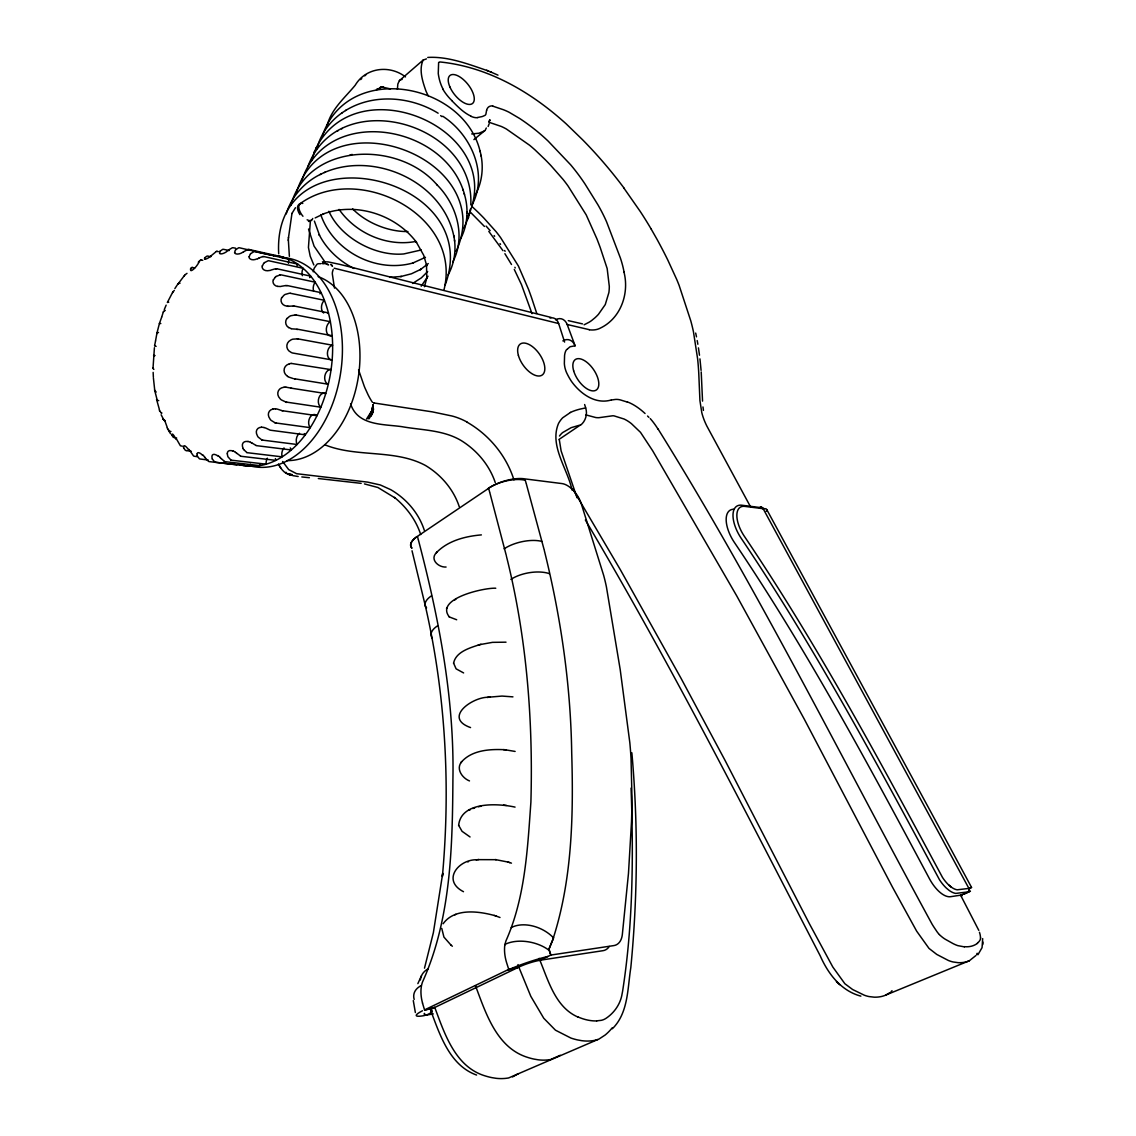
<?xml version="1.0" encoding="UTF-8"?>
<svg xmlns="http://www.w3.org/2000/svg" width="1136" height="1136" viewBox="0 0 1136 1136"><rect width="100%" height="100%" fill="white"/><g stroke="black" fill="none" stroke-linecap="round" stroke-linejoin="round"><path stroke-width="1.5" d="M413.291 1000.589L415.364 1012.531M980.524 937.569L980.524 937.839A8.222 3.791 65.1 0 1 980.439 938.577M397.387 89.304L397.841 84.021L399.389 80.656L423.089 60.123L426.454 58.887M446.079 567.034C438.425 567.602 429.436 559.295 436.579 552.522M470.787 204.906C475.146 122.219 338.457 84.504 308.012 166.254M288.345 239.724L289.382 256.353M441.776 928.439L443.935 937.086L451.106 945.237M460.691 238.617C467.805 224.843 468.827 208.286 464.184 193.546M466.782 217.445L466.839 216.294M466.967 213.156L467.024 212.006M548.887 950.051L548.887 950.023A6.773 4.203 66 0 1 549.142 948.83L552.494 940.48M288.43 238.106L291.966 213.412M288.303 240.434L288.473 237.381M977.897 954.794L982.058 947.651L982.683 938.606M982.782 944.584L982.839 943.633M982.896 942.88L982.938 942.042M372.551 408.08L373.062 404.672L371.756 410.735M154.411 347.715L153.062 367.51M372.949 405.864L373.034 404.956M372.949 406.148L372.665 408.222M453.562 663.282C455.777 651.78 469.821 647.903 479.378 644.737M171.891 434.804L172.203 434.108A6.262 1.122 64.3 0 1 176.023 439.32M154.723 345.074L155.533 340.985M310.313 221.903L308.438 247.463L310.185 256.14L313.848 264.986M249.267 256.693L249.906 254.791A10.181 7.285 -6.3 0 1 250.658 253.584M371.983 410.068L372.878 406.404L372.693 407.426M157.265 400.341L154.965 391.466M153.417 378.089L154.638 389.336M489.644 120.799L489.886 119.663L489.233 121.509M469.267 214.363L470.332 209.138M155.547 340.857L156.91 333.331M372.608 408.577L372.196 410.309M313.238 271.788L313.437 270.808A40.569 22.663 51.3 0 1 314.303 268.053L317.029 264.234A11.8 6.589 50.8 0 1 318.364 263.722L320.977 263.68M373.559 408.861L372.267 413.319L373.417 409.542M372.267 413.319L373.247 410.266L372.139 413.745M156.938 333.104L159.395 323.604M290.83 205.389C307.6 141.986 399.134 140.296 437.119 184.969M162.76 418.573L164.748 420.547L167.177 427.264M486.577 110.362L485.91 114.083A8.847 4.146 51.6 0 1 484.831 115.432L482.658 116.397A82.019 37.999 50.7 0 1 481.834 116.639L477.645 117.491M463.786 228.563L468.486 217.303M316.83 148.873C320.494 134.204 329.909 121.169 342.348 112.634M373.176 410.579L371.855 414.413M486.307 127.985L485.143 130.356L473.897 139.614M159.565 323.064L161.695 317.114M468.188 218.41L469.566 213.27M444.105 289.396C462.338 214.349 356.264 161.014 298.853 204.608M219.688 252.107L219.646 253.371M311.463 160.843L314.573 151.471M197.224 453.605L197.11 455.181M372.281 409.968L367.879 418.673M262.444 265.923L263.424 263.836A10.252 8.406 -0.2 0 1 264.404 262.601M549.128 948.816L549.284 948.319A33.37 20.547 66.4 0 1 549.654 947.296L551.954 941.744M302.091 179.886C326.969 103.916 445.866 124.676 464.496 194.512M161.766 316.859L163.357 311.875M424.495 968.17L433.37 932.67L442.728 873.257L442.387 876.438C450.665 785.729 445.582 693.869 425.148 605.034M296.51 192.282C326.614 94.16 499.059 157.45 456.147 251.255M326.927 126.394C330.846 109.397 344.606 98.079 355.185 85.271C365.778 67.308 389.79 64.709 405.509 76.907M322.638 135.113C347.872 61.245 464.212 82.261 480.23 151.883M286.215 213.909C291.412 196.542 304.491 182.001 320.764 174.206M424.495 286.712L426.98 277.141L426.809 278.391L426.497 264.688L426.753 265.838L423.714 255.273L416.103 241.727L416.571 242.408C395.697 214.576 355.88 201.725 323.022 214.037L323.803 213.753L315.169 217.927M488.139 126.479L489.147 123.753M371.529 414.952L373.261 410.238L372.125 413.66M552.621 940.168C572.274 880.201 573.552 815.478 571.706 752.884C570.684 684.511 560.772 616.621 544.272 550.321M553.587 937.782L552.224 941.119M495.765 588.235C485.015 587.482 434.165 598.487 449.473 617.075M291.909 213.525L295.459 207.703M164.28 309.56L166.154 305.13M366.545 419.028L371.628 411.076M372.068 413.916L368.973 418.857M333.203 269.488L332.521 271.76A18.219 10.096 51.2 0 0 332.351 272.853L332.323 273.634A19.639 10.891 51.2 0 0 332.323 273.946L334.481 288.104M372.409 412.979L371.202 415.577M445.213 284.838C486.08 174.419 271.703 126.991 278.703 253.768M190.45 268.948L191.487 267.869M316.007 148.276C357.229 64.866 508.616 130.129 467.72 217.118M273.535 279.797L274.884 277.653M314.189 152.352L316.404 147.396M417.863 983.634L421.456 975.796M976.633 954.396L977.159 953.26M446.505 608.598L446.874 607.788M443.139 923.753C454.343 907.991 478.284 911.1 494.515 915.531M475.231 195.08C482.559 181.76 484.007 165.629 480.045 151.031M172.615 292.364L167.361 302.474L168.753 302.204M370.435 413.689L371.074 412.396M452.81 261.834C466.285 236.203 456.502 203.997 436.693 184.515M472.093 204.892C488.665 173.467 470.872 134.304 442.728 116.213M371.231 415.705L371.145 415.847M448.124 274.912C453.931 264.39 456.061 251.951 454.499 240.065M428.016 276.233L421.2 286.173M157.08 332.905L158.515 332.479M163.627 311.321L165.26 310.426M204.821 257.687L207.008 256.111A6.745 4.516 59.3 0 1 207.86 256.097L210.856 256.679M489.531 120.7L488.821 121.765M177.812 284.057L179.417 283.247M281.941 297.632L283.645 295.559A10.394 9.954 17.7 0 1 285.051 294.48L289.41 293.216A6.915 3.422 -18.3 0 1 290.362 293.344M172.999 291.696L174.333 290.475M461.315 762.185C455.806 769.2 462.494 778.203 469.495 780.929M184.273 275.721L177.798 284.298M220.128 251.184L222.67 249.366A6.759 4.97 75.2 0 1 223.565 249.352L229.316 250.516M174.873 288.572L177.344 284.781M153.63 355.483L155.036 355.582M438.624 62.466L438.255 73.499A64.866 30.132 51.6 0 0 439.092 78.171L439.149 78.455A43.04 20.079 51.4 0 0 440.328 82.701L440.527 83.269A28.854 13.518 51.2 0 0 442.77 88.608L443.083 89.148M184.785 274.969L187 273.364M461.443 762C471.823 750.143 489.687 748.979 504.384 749.703M460.989 762.654L461.727 761.589M423.089 60.123C418.73 69.793 422.578 81.366 425.915 90.923A37.942 17.949 51.1 0 0 428.244 95.807M235.692 249.764L238.617 247.804A6.759 5.211 -85.7 0 1 239.54 247.804L289.013 259.264A7.285 4.871 -78.9 0 0 288.501 263.282M975.98 955.475L969.349 960.744L885.881 995.022A89.73 45.326 65.1 0 1 881.11 996.57L879.406 996.868A99.741 50.424 64.9 0 1 874.166 997.167L869.04 996.57A70.446 35.614 65.4 0 1 864.311 995.207L852.639 989.527L844.872 983.733L832.816 967.02L809.485 923.923L724.981 760.268L681.018 678.277L620.412 569.832L572.927 489.247M287.152 318.534L289.183 316.646A10.437 10.281 34.6 0 1 290.759 315.765L295.317 314.942M198.303 262.189L200.106 260.428M436.82 552.224C448.365 540.58 465.49 536.235 481.38 534.9M436.281 552.877L437.048 551.94M612.261 1027.796L610.501 1029.869A115.361 71.625 65.6 0 1 605.161 1035.01L599.098 1038.986L508.63 1077.95A103.944 67.762 66.6 0 1 504.469 1078.476L502.964 1078.561A85.598 55.792 67.1 0 1 496.091 1078.305L492.058 1077.666A105.179 68.472 66.6 0 1 485.399 1075.977C455.337 1067.158 444.588 1033.774 434.776 1007.447L518.825 967.105A15.634 2.272 -18.5 0 1 539.841 960.332M427.676 271.532L421.371 277.851L412.609 283.446L413.504 283.02M250.729 253.612L254.052 251.624A6.788 5.169 -64.9 0 1 255.004 251.652L270.652 255.032M891.022 991.7L892.016 990.706M612.375 1028.747C628.449 1012.914 627.498 988.306 630.807 967.673C637.75 896.304 638.191 824.196 631.857 752.77M210.813 256.026L216.394 251.439M264.461 262.643L268.167 260.755A6.816 4.856 -46 0 1 269.118 260.826L303.127 268.295A7.341 4.942 -79 0 0 302.346 275.693M360.595 79.605L361.759 78.554M364.755 75.856L365.92 74.82M977.784 942.937L977.159 943.434M428.272 263.58L420.192 269.772L421.073 269.204L411.431 273.79L400.667 276.573L401.42 276.46L389.719 277.354M377.649 88.707L376.47 89.744L381.597 87.089L380.106 87.444L383.613 87.145L382.207 87.117L390.486 88.906M228.989 249.735L232.326 247.776A6.759 5.084 85.8 0 1 233.221 247.762L235.663 248.216M228.095 250.474L225.95 252.121A6.333 2.599 -32.9 0 1 219.56 253.427M566.949 349.434L566.481 349.817A9.329 4.7 55.1 0 0 566.026 350.413L565.359 351.919A35.159 17.693 55.5 0 0 564.564 355.596L564.351 363.477A27.321 13.802 55.4 0 0 565.132 368.518L565.969 371.174A13.462 6.83 55.3 0 0 566.182 371.699L566.523 372.509A22.337 11.289 55.4 0 0 566.978 373.488L567.247 374.014A38.709 19.454 55.5 0 0 569.576 378.359L571.025 380.702A17.906 9.074 55.4 0 0 571.933 382.008C580.695 393.951 595.52 404.544 610.983 400.057M567.247 349.206L569.363 347.346A27.406 13.774 55.4 0 1 569.704 347.062L569.96 346.878A7.228 3.635 55.1 0 1 570.371 346.679L575.114 345.798L567.176 324.498A12.056 9.145 -78.7 0 0 555.603 319.798M276.119 276.488L280.18 274.841M889.9 992.637L885.881 995.022M560.261 1055.287L550.591 1059.547A105.605 66.996 66.2 0 1 546.459 1060.03L544.953 1060.115A86.975 55.167 66.6 0 1 538.109 1059.789L534.09 1059.107A106.855 67.691 66.1 0 1 527.445 1057.332C496.517 1047.633 485.754 1012.971 475.473 985.721M484.575 130.881L478.895 133.239L471.71 133.934M518.399 1073.634L512.535 1076.914M558.855 439.547L580.524 424.921L571.138 427.676L562.576 432.617A64.937 34.08 57.1 0 0 559.48 436.011M488.608 488.352L417.437 536.362A25.773 9.599 -17.2 0 0 411.715 547.694M345.571 110.519C373.545 93.237 410.707 96.375 438.127 113.202M341.652 113.089L346.239 110.078M454.57 600.064L455.834 599.24M243.331 251.951L240.96 253.271A6.376 3.365 -27.7 0 1 234.527 252.575M970.769 887.827L971.564 887.443L939.018 827.065L766.729 509.51M425.46 257.304L412.581 263.14L413.39 262.87C376.073 273.492 333.43 251.454 320.735 214.59M337.321 131.109L338.088 130.711M341.567 128.851L342.291 128.467M515.062 807.114C497.71 803.266 460.847 801.32 458.646 825.46M570.471 412.453L562.703 417.778A80.145 41.705 57.1 0 0 558.5 423.501C549.157 445.809 567.617 468.699 572.019 490.042M258.738 258.128L262.785 256.523M424.679 1010.302L434.776 1007.447L424.552 1009.904L508.743 969.391L518.825 967.105L530.81 996.315L543.746 1018.239L555.461 1030.182L570.897 1038.048A108.587 66.825 65.7 0 0 577.542 1039.923L581.547 1040.647A88.395 54.457 66.1 0 0 588.363 1041.045L589.854 1040.974A107.324 66.144 65.7 0 0 593.943 1040.519L597.777 1039.539M432.149 1011.892C421.811 1019.233 424.552 1010.728 424.651 1014.32M469.452 809.996L470.304 809.585M468.856 810.28L469.594 809.925M324.47 172.487C375.917 150.137 446.988 183.663 454.656 241.144M319.969 174.575L325.223 172.132M963.797 894.316L970.428 891.149L960.602 895.182L950.619 896.687A28.301 13.206 64.2 0 1 929.688 879.179C868.458 764.585 806.958 649.863 734.126 542.071A27.079 13.107 58.8 0 1 734.112 509.24M257.631 258.639L255.075 259.562A6.433 4.118 -23.2 0 1 248.983 256.764M969.107 888.38L971.507 887.429M584.103 324.811L589.059 322.241A147.708 71.753 52.7 0 0 591.714 320.466L594.81 317.924A227.768 110.107 51.5 0 0 598.431 314.345L605.275 304.562L608.882 292.577A80.145 38.638 53.7 0 0 609.294 286.343L607.164 268.536L600.191 247.463A553.701 304.363 48.3 0 0 596.94 238.887L586.204 214.874L568 185.921A75.516 35.969 53.1 0 0 563.158 179.531L550.804 165.458A178.806 88.849 53.2 0 0 544.854 159.324L535.17 150.051A98.477 47.385 52.9 0 0 529.546 145.209L506.372 129.007A62.508 29.735 52.6 0 0 501.288 126.451L489.062 122.29M476.992 859.767C458.774 859.114 441.293 880.272 463.488 891.703M421.257 249.977L403.805 253.939C375.334 256.58 340.658 237.836 328.886 211.282M349.689 155.277L352.146 154.411M472.803 808.548L473.527 808.292M473.996 808.122L474.82 807.838M427.761 57.439C448.322 56.218 468.87 64.369 488.111 70.886M467.776 861.897L468.501 861.642M454.755 914.778L455.905 914.381M289.424 363.761L286.925 364.94A6.603 6.489 49.5 0 0 285.519 374.454L287.564 376.385M508.885 969.803L518.825 967.105L517.973 964.592M479.846 644.623L492.499 642.351L506.017 642.181M478.256 645.035L481.025 644.311M292.122 474.521C286.016 475.629 281.16 469.367 278.661 464.525M478.54 806.773L479.378 806.574M480.116 806.418L481.025 806.205M272.81 409.017L275.48 408.832M488.295 697.291C473.03 696.737 442.557 717.611 470.56 727.58M402.116 79.421L400.894 79.705A16.429 7.938 50.6 0 0 399.389 80.656M415.861 241.428C386.95 247.037 355.824 233.377 339.082 209.407M433.299 1013.894L424.992 1015.328L424.708 1014.476M248.06 249.466L244.354 251.312A10.224 2.4 -30.4 0 1 243.445 252.022M488.977 697.177L501.998 696.07L512.947 696.865M487.245 697.461L490.085 696.979M322.397 261.862L328.063 261.891L339.92 264.39L551.244 317.469M289.226 474.394L290.816 474.252M759.856 507.579A2.627 2.343 -86.9 0 1 763.122 508.63L968.909 888.409L957.179 889.815A25.787 11.928 64.2 0 1 942.525 877.489C880.173 761.489 817.792 645.177 744.066 535.865A24.438 11.729 58.8 0 1 744.733 506.372L763.151 508.687A23.16 4.629 -24.6 0 1 766.204 511.328M611.395 400L615.428 399.446A34.975 17.565 56.6 0 1 620.327 399.915L627.242 402.045M284.099 387.191L281.472 387.916A6.603 6.276 38.9 0 0 278.703 396.89L280.422 399.105A10.607 10.494 25.1 0 0 281.373 399.915L285.619 401.917M477.944 859.64L496.233 859.682M476.197 859.867L478.81 859.512M275.707 268.707L271.376 269.956A10.38 5.197 -17.6 0 1 270.212 270.411L267.542 270.751A6.475 4.842 -19.4 0 1 262.132 265.938M291.54 475.146L292.406 475.061M291.199 363.406L331.073 369.64A7.441 5.112 -81.1 0 0 324.868 375.831A7.441 5.112 -81.1 0 0 328.29 384.238L294.139 378.714M291.966 474.962L289.368 474.564L292.875 475.601M286.116 285.477L281.572 286.258A10.465 6.589 -11.7 0 1 280.336 286.513L277.653 286.371M596.712 1020.852L601.143 1020.355A34.478 21.03 66.9 0 0 604.892 1018.992L605.048 1018.907A54.457 33.313 66.4 0 0 606.61 1017.927C614.789 1012.275 620.682 1003.415 622.159 993.531A136.348 85.385 65.2 0 0 622.613 991.16C633.093 924.065 633.519 855.834 631.062 788.114M407.923 231.517C389.549 232.014 366.743 223.394 352.6 208.839M288.729 306.251L293.4 305.996M322.34 263.538L323.433 263.58M261.422 427.136L264.063 427.491M289.211 474.365L290.007 474.379M322.567 263.382L325.208 263.651M964.379 946.87L957.804 945.635A70.389 32.859 64.4 0 1 952.99 943.562L945.223 939.216A36.352 17.097 64.8 0 1 939.444 934.672M297.107 329.199L292.406 328.886A10.579 8.96 -0.2 0 1 291.171 328.673M285.903 387.163L290.546 388.015M201.555 260.13L202.776 260.3M192.864 267.613L194.767 267.911M160.815 323.575L159.608 323.49A9.684 0.994 -55 0 1 159.409 323.263M334.197 268.21L558.656 323.533L564.606 342.092M505.25 749.788L515.119 751.436M503.433 749.618L506.216 749.874M309.404 477.702L301.821 476.95M318.307 478.526L361.149 483.354M297.533 338.869L292.847 339.167A10.423 10.281 19.3 0 0 291.157 339.806L288.856 341.382A6.56 6.546 -16 0 0 288.913 350.91L291.214 352.444A10.607 9.798 6.6 0 0 292.364 352.955L332.152 359.956A7.441 5.112 -80.6 0 1 327.409 353.14A7.441 5.112 -80.6 0 1 332.635 345.245L298.569 338.997M230.693 464.099L250.048 466.186A7.199 4.814 -83.5 0 1 250.346 464.241M236.941 464.78L209.507 461.656A6.702 5.183 -77.4 0 1 208.484 461.358L205.701 458.39M230.31 464.07L215.613 462.295M287.493 306.195L284.852 305.627A6.646 6.078 -14.9 0 1 281.7 297.518M208.2 460.037L200.248 459.015A6.688 5.14 -65.7 0 1 199.311 458.717L197.281 455.99M503.56 805.097L504.498 805.211M505.421 805.31L506.386 805.424M248.983 249.466L282.992 257.105A7.242 4.8 -78.9 0 1 282.651 258.355M263.751 256.537L297.746 264.106A7.285 4.871 -78.9 0 1 296.894 265.824M191.388 451.333L186.247 450.609M217.26 251.454L218.311 251.61M276.701 268.735L310.696 276.147A7.341 4.942 -79 0 1 309.617 277.61M488.437 488.324A26.469 10.167 -17.5 0 1 524.889 478.895L561.993 483.581A20.136 10.863 57 0 1 581.291 503.788L603.628 575.256A141.773 81.068 57.3 0 1 606.425 586.943L620.199 669.573L629.827 742.688A452.156 296.95 55.7 0 1 631.048 758.734L631.943 796.904A1168.049 858.958 37.2 0 1 631.502 821.939L628.478 873.385L622.329 934.587A23.657 14.129 65.4 0 1 613.823 945.592L550.875 955.049L539.898 960.303C548.518 981.149 555.589 1007.376 578.025 1017.089M287.124 285.534L321.133 292.676A7.384 4.998 -79.2 0 1 319.883 293.798M197.124 456.672L194.412 456.246A6.674 4.97 -57.5 0 1 193.56 455.976L188.903 449.359M495.381 859.569L508.062 862.068M294.423 306.081L328.446 312.897A7.412 5.055 -79.6 0 1 327.566 313.422M582.484 323.874L568.27 320.636M290.433 293.287L324.427 300.302A7.412 5.055 -79.6 0 0 321.488 306.862A7.412 5.055 -79.6 0 0 323.689 313.025M176.648 437.985L174.305 437.616A6.646 4.217 -32.4 0 1 173.481 437.275M589.3 329.667L567.176 324.498M298.143 329.326L332.195 335.731A7.427 5.084 -80 0 1 326.387 330.874A7.427 5.084 -80 0 1 330.377 321.701L296.496 315.07M298.172 476.509L293.542 475.728M182.328 446.164L181.235 445.965A6.66 4.501 -40.7 0 1 180.34 445.681L176.549 439.135M492.896 106.188L503.447 109.738A78.54 37.09 52.7 0 1 509.098 112.251L519.706 118.513A154.979 75.189 53.2 0 1 531.975 127.26L532.628 127.772A118.158 56.544 53 0 1 548.205 141.162L570.627 164.777A98.733 46.846 53.1 0 1 585.154 184.231L597.863 204.693A96.929 46.036 53.3 0 1 606.596 221.861L620.355 257.929A83.269 39.675 53.8 0 1 624.019 271.916M156.115 346.395L154.723 345.671M170.94 431.467L170.272 431.339A6.646 3.848 -27.3 0 1 169.42 431.055L167.631 428.627M286.712 402.144L320.835 407.213A7.412 5.098 -81.7 0 1 318.932 397.699A7.412 5.098 -81.7 0 1 325.748 393.567L291.654 388.242M276.034 422.99L310.227 427.661A7.384 5.069 -82.3 0 1 309.901 417.565A7.384 5.069 -82.3 0 1 316.987 415.691L282.821 410.778M364.471 483.922L377.905 487.5L395.129 497.994L394.419 497.383C406.347 507.068 415.946 519.876 420.718 534.559M293.116 378.529L288.629 377.038A10.622 10.309 16.3 0 1 287.55 376.399M262.743 440.129L297.064 444.488A7.356 5.013 -82.7 0 1 299.535 433.256M456.686 619.759L449.203 616.905M247.989 441.35L250.502 442.216M288.459 474.237L288.104 474.124M325.862 263.808L328.134 264.546M373.929 402.84L373.971 402.854A3.848 2.229 53.1 0 1 373.559 402.712L373.517 402.684M289.24 474.365L287.791 473.953L289.041 474.578M326.657 264.177L328.631 264.887M509.397 862.48L511.47 863.147M281.742 410.536L277.255 409.102A10.366 8.25 22 0 0 275.48 408.903M507.664 861.954L509.794 862.593M291.185 328.616L288.686 327.523M496.02 916.028L499.996 917.49M374.213 402.925L374.426 402.996A11.474 6.617 53 0 0 374.766 403.095L432.362 411.871L451.872 415.975A79.662 45.326 55.7 0 1 467.152 422.081M494.146 915.417L496.404 916.156M274.955 422.72L271.035 420.306A10.565 10.338 11.3 0 1 270.226 419.369L268.863 416.969A6.589 5.893 35.7 0 1 272.825 409.102M463.616 672.938L456.104 668.834L453.562 663.069M860.875 996.144C840.967 990.833 828.144 973.808 820.178 955.745C744.321 809.215 669.615 661.947 585.352 519.99M585.906 414.91L595.761 417.537A47.669 24.14 55.4 0 0 598.899 417.693L612.716 415.776A18.148 9.173 56.5 0 1 614.079 415.89L624.076 419.014A33.966 17.196 56.8 0 1 631.417 423.643L640.491 432.333L652.703 450.836L736.682 595.804L804.26 719.116L892.371 886.932L916.653 931.151L928.992 948.39L936.774 954.425L948.347 960.46A72.463 34.151 64.6 0 0 953.005 961.951L958.031 962.661A102.567 48.323 64.2 0 0 963.129 962.476L964.762 962.206A92.286 43.452 64.4 0 0 969.349 960.758M156.157 392.076L154.794 390.401M261.763 439.859L258.199 437.119A10.522 9.841 14 0 1 257.545 436.11L256.523 433.668A6.646 5.453 36.4 0 1 261.45 427.278M490.099 71.696L497.98 75.146M486.606 70.276L491.561 72.292M255.998 445.426L252.064 443.068M476.595 1075.054C449.544 1065.355 439.859 1034.669 430.658 1010.358M161.227 412.908L159.693 410.82M246.782 452.44L243.615 449.529M153.871 369.385L153.119 368.348M233.235 450.935L235.535 452.284M471.014 116.184L470.872 116.113A32.092 14.995 51.3 0 1 462.267 110.547A52.199 24.197 51.3 0 1 456.317 105.179L451.787 100.65M240.52 456.033L236.955 453.363M164.109 420.476L161.156 414.768M156.541 399.361L159.409 409.571M230.807 459.924L228.052 456.942A10.394 7.995 24 0 1 227.697 455.948L227.299 453.747M470.048 836.962L462.054 831.311L458.589 825.247M224.417 461.401L221.222 458.518M353.992 268.494C339.337 261.081 326.671 249.38 319.173 234.669L319.528 235.337L314.388 221.094M173.425 437.332L171.919 435.301M467.152 422.237C488.381 434.421 505.208 454.315 513.16 477.503A104.711 60.151 55.1 0 1 513.969 479.846M324.825 444.787C356.463 457.737 394.533 448.876 425.375 465.419A67.564 40.03 55.6 0 1 431.339 469.338C444.19 478.597 454.372 491.703 459.299 506.826M217.942 455.508L220.001 457.254M951.173 887.031L948.645 884.901M450.864 945.038L452.355 946.231M472.008 206.496L477.873 212.049A173.851 92.627 52.8 0 1 483.751 217.942L495.949 231.531A73.513 37.587 52.8 0 1 500.692 237.736L518.385 265.98L528.609 289.552A535.837 314.303 47.4 0 1 531.662 297.987L536.76 313.422M470.048 211.821L484.433 226.447M836.408 981.575L839.646 984.699M647.548 416.032L648.883 417.352M286.627 473.116L285.988 472.306L286.428 472.874M202.918 454.94L204.665 456.999M486.08 226.064L488.395 228.677A95.495 49.43 52.7 0 1 490.156 230.636M325.109 262.175L314.076 246.143L308.538 229.032M488.807 231.389L502.978 250.687M204.707 259.249L204.551 258.412A9.926 3.294 -24.4 0 1 204.679 257.73M623.763 187.894L640.221 211.438A204.821 99.13 53.7 0 1 650.985 228.734M658.099 429.053C757.953 589.243 841.819 758.564 932.074 924.15A97.455 44.815 64.4 0 0 933.707 926.777L936.944 931.619A16.401 7.753 65.1 0 0 939.287 934.474M504.611 250.502L505.108 251.283M504.895 253.683L511.498 264.503M168.426 430.331L170.585 433.81M278.419 464.127L280.904 468.202M282.623 461.486L288.672 469.58L296.595 473.698L367.624 482.118L380.333 484.973L390.756 489.687A66.598 40.626 55.6 0 1 396.705 493.507C409.485 502.51 419.596 515.46 424.353 530.427M650.985 228.734L656.892 239.1A278.292 138.493 53.3 0 1 667.854 260.158L676.701 279.428A150.477 71.568 54.2 0 1 679.129 285.42L690.816 320.963A164.72 79.051 54.3 0 1 693.471 331.897L697.618 358.848A354.673 178.182 52 0 1 698.796 374.127L699.932 400.639L701.792 412.68A38.695 18.091 57.3 0 0 706.777 425.929L750.413 506.599M514.281 269.417L521.481 284.625L532.017 313.664M960.602 895.182L978.806 930.384M350.584 403.791C357.528 425.83 383.215 424.026 401.661 426.639C421.499 430.175 443.168 429.848 460.989 440.441A68.558 39.377 55.7 0 1 466.967 444.474C479.889 453.988 490.141 467.279 495.253 482.544M243.076 448.507L242.408 446.121A6.603 4.785 38.9 0 1 248.003 441.577M212.347 459.1L214.718 461.997A6.731 5.24 -86.7 0 0 215.613 462.309M549.284 950.335L550.335 953.53M550.861 955.007L550.534 954.07M550.662 954.439L550.335 953.516M539.586 959.423L539.217 958.344M539.486 959.153L539.884 960.261L602.989 950.69A23.558 14.186 65.5 0 0 609.279 946.473M577.045 497.781L561.113 450.893L559.409 440.285M549.881 952.167L550.278 953.374M508.8 969.562L506.528 962.405A32.901 20.775 66.2 0 1 504.853 944.683M549.568 951.23L549.597 951.286A4.473 2.783 66 0 1 549.412 950.69M424.552 1009.904L422.493 1003.102M462.75 189.215L463.048 190.138M358.55 369.768L364.074 385.729A67.45 38.084 53.5 0 0 364.912 387.859L368.064 394.746A42.288 24.097 53.3 0 0 371.855 401.477A10.863 6.262 53.1 0 0 372.438 402.272M584.628 404.53L585.707 407.895L580.198 409.074A187.667 97.696 58.9 0 0 570.442 412.411M979.459 932.301L979.871 933.707A15.308 7.072 65.1 0 1 980.169 934.871L980.524 937.413M525.215 480.102L526.167 483.368M488.707 488.665L489.644 492.044M183.592 447.882L185.338 450.31A6.66 4.785 -47.2 0 0 186.205 450.509M526.366 484.05L544.059 549.412M489.815 492.655L506.187 555.106M417.523 536.675L418.162 539.089M418.318 539.685C438.865 617.984 454.499 698.413 452.909 779.694C452.426 847.513 450.921 919.166 422.521 981.958A37.715 25.12 67.4 0 0 421.456 985.849A31.851 21.243 67.2 0 0 422.549 1003.088M412.027 550.775L425.389 606.084M506.4 555.987L506.585 556.81M506.784 557.648C526.678 637.537 533.182 720.025 530.895 802.158C527.544 848.848 525.258 897.525 505.96 940.849A38.965 24.552 66.3 0 0 505.009 944.783M480.997 155.348L481.195 156.214M695.686 333.075L696.482 336.838M697.206 340.573L697.845 344.251M623.934 271.873C629.472 293.216 620.98 318.123 600.504 328.02A59.867 29.11 54.2 0 1 589.371 329.823M698.441 347.872L699.492 355.227M453.846 235.649L454.002 236.7M702.971 406.958L703.425 410.38M699.946 358.877L701.082 370.364M701.21 371.926L702.545 401.122M153.147 372.381L153.374 377.237M234.754 252.476L235.067 250.843A10.096 6.007 -12.2 0 1 235.592 249.75M274.841 255.557A106.159 70.56 -81.2 0 1 330.278 374.639A106.159 70.56 -81.2 0 1 238.319 464.198M288.714 306.337A10.522 7.867 -6.1 0 1 287.465 306.28M293.216 306.209A6.944 2.812 -12.9 0 1 294.196 306.266M313.692 291.327A7.384 4.998 -79.2 0 1 315.169 282.197L281.245 274.898A6.873 4.26 -30.6 0 0 280.152 274.884M274.855 277.624A10.323 9.329 7 0 1 276.091 276.46M277.624 286.442A6.617 5.552 -16.5 0 1 273.251 279.74M286.016 285.661A6.901 3.763 -23.9 0 1 286.996 285.69M275.665 268.849A6.844 4.501 -37.4 0 1 276.63 268.863M258.809 258.213A10.309 3.777 -23.7 0 1 257.673 258.738M262.771 256.622A6.802 4.97 -54.3 0 1 263.722 256.622M273.478 256.069A7.242 4.8 -78.9 0 1 273.563 255.444M248.06 249.508A6.773 5.169 -74.1 0 1 248.983 249.494M219.603 252.121A10.011 4.658 -18.2 0 1 220.015 251.198M229.33 249.608A10.125 1.136 -37.6 0 1 228.35 250.417M210.884 256.069A6.376 1.903 -38.6 0 1 204.807 259.164M216.38 251.383A6.759 4.743 68.2 0 1 217.26 251.368M199.382 261.223A7.015 1.761 -52 0 1 193.518 269.26A7.015 1.761 -52 0 1 190.876 268.579M200.149 260.499A5.921 3.848 70.2 0 1 201.015 260.045M201.015 260.087A4.984 3.11 53.9 0 1 201.541 260.073M192.325 267.556A4.97 2.854 46.3 0 1 192.836 267.542M191.373 267.755A5.95 3.238 41.9 0 1 192.14 267.343M179.36 283.191A6.688 3.039 35.4 0 1 179.999 283.205M177.855 284.213A9.784 0.824 -38.4 0 1 177.67 284.17M184.188 276.076A9.926 1.434 -63.4 0 1 184.671 275.338M172.587 292.662A9.897 1.789 -73.2 0 1 172.942 291.98M163.371 312.144A9.869 1.86 -83.1 0 1 163.627 311.562M154.652 345.813A9.67 1.576 -64.4 0 1 154.581 345.33M156.953 333.586A9.869 1.661 87.1 0 1 157.095 333.118M153.048 368.575A9.656 1.889 -74.2 0 1 152.934 367.794M153.616 355.994A9.897 1.193 77.6 0 1 153.672 355.653M154.737 390.713A9.684 1.931 -84.3 0 1 154.539 389.676M161.951 413.05A6.631 3.025 -16.4 0 1 161.269 412.879M159.679 411.218A9.727 1.704 85.7 0 1 159.352 409.982M158.728 400.625A6.631 2.556 -10.5 0 1 158.003 400.468M167.702 429.209A9.784 1.221 76.2 0 1 167.205 427.775M162.902 419.042A10.039 1.534 53.3 0 1 162.846 418.687M165.047 420.576A6.631 3.451 -20.4 0 1 164.223 420.377M172.033 435.386A10.096 2.769 46.6 0 1 171.976 434.875M188.533 449.757A6.305 1.761 57.9 0 0 183.748 446.05L183.507 447.229A10.167 4.104 40.4 0 0 183.691 447.939M243.899 464.88A7.143 4.743 -83.5 0 1 243.814 465.504M204.523 457.027A10.011 1.661 51.6 0 1 205.474 458.319M197.21 453.591A6.362 2.471 52.1 0 1 202.691 455.422M197.366 456.005A10.252 5.453 34.6 0 1 197.181 455.209M259.675 464.326A7.199 4.814 -83.5 0 1 259.732 465.604L225.311 461.699A6.759 5.112 82.1 0 1 224.403 461.443M219.901 457.354A10.096 2.968 44.8 0 1 221.08 458.575M217.828 455.99A6.418 3.238 47 0 0 211.949 456.232L212.063 458.177A10.323 6.788 29.2 0 0 212.418 459.1M275.395 458.575A7.256 4.885 -83.3 0 1 275.849 460.364L241.457 456.331A6.83 4.785 64 0 1 240.52 456.104M267.358 458.206A7.256 4.885 -83.3 0 0 266.151 464.17L231.872 460.25A6.788 5.055 73.3 0 1 230.807 460.037M235.493 452.398A10.181 4.345 38.5 0 1 236.856 453.463M227.285 453.733A6.56 4.047 42.5 0 1 233.207 451.262M290.234 447.925A7.313 4.956 -83.1 0 1 291.299 449.955L257.105 445.738A6.887 4.189 49.3 0 1 256.012 445.497M284.028 447.939A7.313 4.956 -83.1 0 0 282.097 456.842L247.875 452.767A6.859 4.601 56.7 0 1 246.782 452.625M250.474 442.33A10.252 5.737 32.7 0 1 252.007 443.168M243.644 449.515A10.465 9.031 18.9 0 1 243.104 448.493M304.292 433.569A7.356 5.013 -82.7 0 1 305.272 434.818L271.135 430.303A6.944 3.365 37.4 0 1 270.027 430.09L265.753 428.073A10.323 7.072 27.2 0 0 264.049 427.59M262.814 440.299A6.915 3.905 43.3 0 1 261.82 440.072M282.836 410.863A6.972 2.357 27.2 0 1 281.813 410.636M276.119 423.203A6.958 2.996 32.2 0 1 275.097 422.99M291.782 388.342A7.001 1.207 18.2 0 1 290.745 388.143M284.114 387.248A10.409 9.23 17 0 1 285.903 387.22M286.996 402.414A6.986 1.917 22.6 0 1 285.945 402.229M289.439 363.79A10.423 9.926 12.9 0 1 291.214 363.449M295.388 379.112A7.001 0.724 13.9 0 1 294.352 378.984M297.362 338.926A6.986 1.235 1.1 0 1 298.342 339.053M295.232 314.999A6.958 2.4 -8 0 1 296.24 315.098M288.643 327.58A6.674 6.447 -16 0 1 286.954 318.392M296.752 329.412A6.972 1.704 -3.3 0 1 297.703 329.497M311.548 219.759A10.054 4.984 53.5 0 1 308.481 221.392M299.918 214.647A10.054 4.984 53.5 0 1 300.358 204.196M312.741 218.467A10.068 4.927 54.7 0 1 307.132 219.802M302.957 216.266A10.068 4.927 54.7 0 1 298.768 206.937A10.068 4.927 54.7 0 1 302.772 203.415M441.947 116.639A17.849 8.534 51.1 0 1 440.64 115.602M562.86 340.914A12.269 9.358 -79.2 0 1 575.029 345.855M486.62 110.391A21.698 10.096 52 0 1 492.74 105.904M477.716 117.633A22.947 10.764 51.4 0 1 471.071 116.369M451.83 100.536A25.375 11.9 51.2 0 1 442.841 89.176M439.391 62.04A14.413 6.745 50.9 0 1 440.47 62.011C485.924 66.726 527.104 89.758 561.085 119.351A156.541 74.337 53.3 0 1 566.239 123.909L582.612 139.785A235.138 115.176 53.6 0 1 623.849 187.823M514.892 267.287A93.763 48.578 52.9 0 1 515.247 267.926M494.117 235.564A95.495 49.43 52.7 0 1 494.657 236.274M500.01 243.601A95.495 49.43 52.7 0 1 500.536 244.368M960.871 895.054A12.113 1.392 -20.5 0 1 961.368 896.148M980.595 938.776A25.319 11.715 65 0 1 977.812 942.653M977.201 943.519A78.711 36.721 64.3 0 1 964.308 946.657M650.261 418.602A39.22 19.624 56.8 0 1 658 429.11M627.2 401.846A50.722 25.489 56.8 0 1 645.049 413.49M585.636 407.952A12.581 9.415 -75.4 0 1 580.595 425.091M549.98 318.009A12.056 8.733 -74.1 0 1 558.656 323.533M432.305 1010.813A15.194 2.187 -18 0 1 434.477 1007.504M596.727 1020.937A82.147 50.197 65.8 0 1 578.025 1016.961M968.823 888.508A2.812 2.158 78.4 0 1 968 891.874M969.022 888.423A2.797 2.428 51.3 0 1 968.014 891.916L955.745 893.421A28.627 13.263 64.2 0 1 949.071 890.354L946.245 887.997A28.627 13.263 64.2 0 1 939.529 879.818C877.12 763.761 814.753 647.364 740.984 537.981A27.136 13.05 58.8 0 1 741.78 505.222L759.814 507.494A2.684 2.258 77 0 1 762.909 508.758M759.97 507.508A20.519 4.459 -24 0 1 763.051 508.36M508.104 969.959A31.24 3.522 -18.7 0 1 547.964 956.455M424.537 1015.541A30.36 3.905 -18.7 0 1 422.464 1010.784M411.928 548.276A25.759 10.65 -14.1 0 1 416.969 536.575M488.153 488.551A26.469 11.317 -15.2 0 1 525.144 480.244M414.186 999.439A30.104 17.367 13.5 0 1 421.144 985.622M420.363 979.956A29.976 19.979 26.9 0 1 428.215 968.838M432.276 638.191A26.327 11.956 -9.2 0 1 437.502 625.865M426.568 607.831A26.128 10.977 -12.2 0 1 431.495 595.804M504.682 944.556A31.141 18.588 12.1 0 1 548.787 950.094M511.243 927.572A31.027 21.343 25.4 0 1 553.502 937.825M510.888 579.403A27.065 12.723 -10.4 0 1 549.313 573.623M504.128 548.83A26.852 11.672 -13.3 0 1 541.915 541.432M281.685 257.517A105.634 70.546 -81.2 0 1 340.36 374.596A105.634 70.546 -81.2 0 1 247.563 465.135M318.123 276.616A93.89 63.46 -81.1 0 1 358.053 378.7A93.89 63.46 -81.1 0 1 287.195 460.591M331.698 265.27L330.903 264.404L332.493 266.193L331.698 265.27M449.856 86.861A17.991 8.421 51.2 0 0 472.434 103.561A17.991 8.421 51.2 0 0 461.429 78.001A17.991 8.421 51.2 0 0 449.856 86.861M573.666 370.847A18.488 9.315 55.5 0 0 595.875 390.273A18.488 9.315 55.5 0 0 587.965 363.193A18.488 9.315 55.5 0 0 573.666 370.847M518.385 355.383A19 9.855 54.7 0 0 541.545 375.42A19 9.855 54.7 0 0 533.792 347.73A19 9.855 54.7 0 0 518.385 355.383"/></g></svg>
